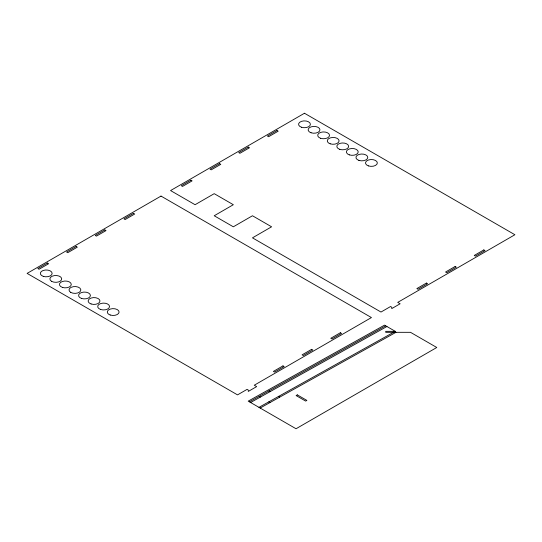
<?xml version="1.0" encoding="UTF-8"?>
<svg xmlns="http://www.w3.org/2000/svg" width="542" height="542" viewBox="0 0 542 542"><rect width="100%" height="100%" fill="white"/><g stroke="black" fill="none" stroke-linecap="round" stroke-linejoin="round"><path stroke-width="0.81" d="M249.408 401.825L385.721 325.823M250.6 402.516L386.92 326.514M258.968 407.347L395.287 331.345L384.529 325.132L248.209 401.134L296.034 428.749L436.777 347.49L410.504 332.321L385.721 332.321L385.721 331.345L395.287 331.345M260.167 408.038L395.972 332.321M259.212 396.358L260.411 397.049M268.778 401.879L269.97 402.571M278.507 396.453L279.686 397.157M268.947 390.931L270.119 391.636M161.008 196.082L27.1 273.392L237.525 394.881L247.091 389.359L248.283 390.05L248.283 391.432L256.651 386.595L254.259 385.22L371.433 317.571L161.008 196.082M304.475 113.251L170.567 190.56L195.079 204.713L214.212 193.67L233.338 204.713L214.212 215.757L233.338 226.8L252.47 215.757L271.596 226.8L252.47 237.843L380.992 312.05L390.558 306.528L391.758 307.219L391.758 308.601L400.125 303.764L397.733 302.389L514.9 234.74L304.475 113.251M47.425 263.039L37.859 268.561L39.058 269.252L48.617 263.73L47.425 263.039M76.117 246.475L66.558 251.996L67.75 252.687L77.316 247.166L76.117 246.475M104.816 229.91L95.25 235.431L96.442 236.122L106.008 230.601L104.816 229.91M133.508 213.338L123.942 218.866L125.141 219.551L134.701 214.029L133.508 213.338M190.892 180.208L181.333 185.73L182.525 186.421L192.092 180.899L190.892 180.208M219.591 163.643L210.025 169.165L211.217 169.856L220.784 164.334L219.591 163.643M248.283 147.078L238.717 152.6L239.916 153.291L249.483 147.763L248.283 147.078M276.976 130.507L267.416 136.028L268.608 136.72L278.175 131.198L276.976 130.507M282.958 365.891L273.392 371.412L274.584 372.103L284.15 366.582L282.958 365.891M311.65 349.326L302.084 354.847L303.283 355.538L312.842 350.017L311.65 349.326M340.342 332.754L330.783 338.283L331.975 338.967L341.541 333.445L340.342 332.754M426.425 283.06L416.859 288.581L418.058 289.272L427.624 283.751L426.425 283.06M455.117 266.495L445.558 272.016L446.75 272.707L456.317 267.179L455.117 266.495M483.816 249.923L474.25 255.445L475.442 256.136L485.009 250.614L483.816 249.923M297.301 394.881L296.108 395.572L305.674 401.094L306.867 400.402L297.301 394.881M43.272 276.352A5.915 3.415 0 0 0 52.147 273.392A5.915 3.415 0 0 0 43.272 270.438A5.915 3.415 0 0 0 43.272 276.352M51.612 281.332A5.915 3.415 0 0 0 61.51 279.801A5.915 3.415 0 0 0 54.261 275.614A5.915 3.415 0 0 0 51.612 281.332M62.398 287.395A5.915 3.415 0 0 0 71.28 284.442A5.915 3.415 0 0 0 62.398 281.481A5.915 3.415 0 0 0 62.398 287.395M70.738 292.375A5.915 3.415 0 0 0 80.643 290.844A5.915 3.415 0 0 0 73.394 286.664A5.915 3.415 0 0 0 70.738 292.375M81.53 298.439A5.915 3.415 0 0 0 90.406 295.485A5.915 3.415 0 0 0 81.53 292.524A5.915 3.415 0 0 0 81.53 298.439M91.097 303.967A5.915 3.415 0 0 0 99.972 301.006A5.915 3.415 0 0 0 91.097 298.046A5.915 3.415 0 0 0 91.097 303.967M100.656 309.489A5.915 3.415 0 0 0 109.538 306.528A5.915 3.415 0 0 0 100.656 303.567A5.915 3.415 0 0 0 100.656 309.489M110.222 315.01A5.915 3.415 0 0 0 119.098 312.05A5.915 3.415 0 0 0 110.222 309.089A5.915 3.415 0 0 0 110.222 315.01M311.081 132.776A5.915 3.415 0 0 0 319.956 129.816A5.915 3.415 0 0 0 311.081 126.862A5.915 3.415 0 0 0 311.081 132.776M339.773 149.341A5.915 3.415 0 0 0 348.655 146.387A5.915 3.415 0 0 0 339.773 143.427A5.915 3.415 0 0 0 339.773 149.341M349.339 154.87A5.915 3.415 0 0 0 358.215 151.909A5.915 3.415 0 0 0 349.339 148.948A5.915 3.415 0 0 0 349.339 154.87M358.906 160.391A5.915 3.415 0 0 0 367.781 157.431A5.915 3.415 0 0 0 358.906 154.47A5.915 3.415 0 0 0 358.906 160.391M368.472 165.913A5.915 3.415 0 0 0 377.347 162.952A5.915 3.415 0 0 0 368.472 159.992A5.915 3.415 0 0 0 368.472 165.913M330.213 143.82A5.915 3.415 0 0 0 339.089 140.866A5.915 3.415 0 0 0 330.213 137.905A5.915 3.415 0 0 0 330.213 143.82M301.515 127.255A5.915 3.415 0 0 0 310.397 124.294A5.915 3.415 0 0 0 301.515 121.34A5.915 3.415 0 0 0 301.515 127.255M320.647 138.298A5.915 3.415 0 0 0 329.522 135.344A5.915 3.415 0 0 0 320.647 132.383A5.915 3.415 0 0 0 320.647 138.298"/></g></svg>
